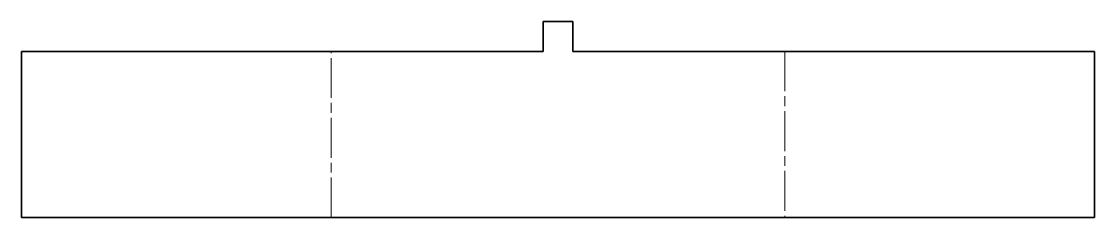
# Model space of a CAD drawing. Header units: millimetres. Extents: x 0 to 64.8, y 0 to 11.8.
import ezdxf

# ---------------------------------------------------------------- set-up
doc = ezdxf.new("R2010")
doc.units = ezdxf.units.MM
doc.linetypes.add('Chain', pattern=[13.68, 9.12, -1.14, 2.28, -1.14])
doc.layers.add('SIMUMAK Bend Centerline (ISO)', color=7, linetype='Chain', lineweight=9)
doc.layers.add('SIMUMAK Visible (ISO)', color=7, linetype='Continuous', lineweight=35)

# ---------------------------------------------------------------- blocks, each defined once
blk = doc.blocks.new('CDR-AU-31-UARM-02_Sheet_1_CDR-AU-31-UARM-02 (Desplegada)')
at = {"layer": 'SIMUMAK Bend Centerline (ISO)', "ltscale": 0.263158}
for p, q in [((-13.696, -5.9), (-13.696, 4.1)), ((13.696, 4.1), (13.696, -5.9))]:
    blk.add_line(p, q, dxfattribs=at)
at = {"layer": 'SIMUMAK Visible (ISO)'}
for p, q in [((0.9, 5.9), (-0.9, 5.9)), ((-0.9, 5.9), (-0.9, 4.1)), ((0.9, 4.1), (0.9, 5.9)), ((-32.393, 4.1), (-0.9, 4.1)), ((-32.393, -5.9), (-32.393, 4.1)), ((0.9, 4.1), (32.393, 4.1)), ((32.393, 4.1), (32.393, -5.9)), ((32.393, -5.9), (-32.393, -5.9))]:
    blk.add_line(p, q, dxfattribs=at)

msp = doc.modelspace()

# ---------------------------------------------------------------- block references
msp.add_blockref('CDR-AU-31-UARM-02_Sheet_1_CDR-AU-31-UARM-02 (Desplegada)', (32.393, 5.9))

doc.saveas('drawing.dxf')
